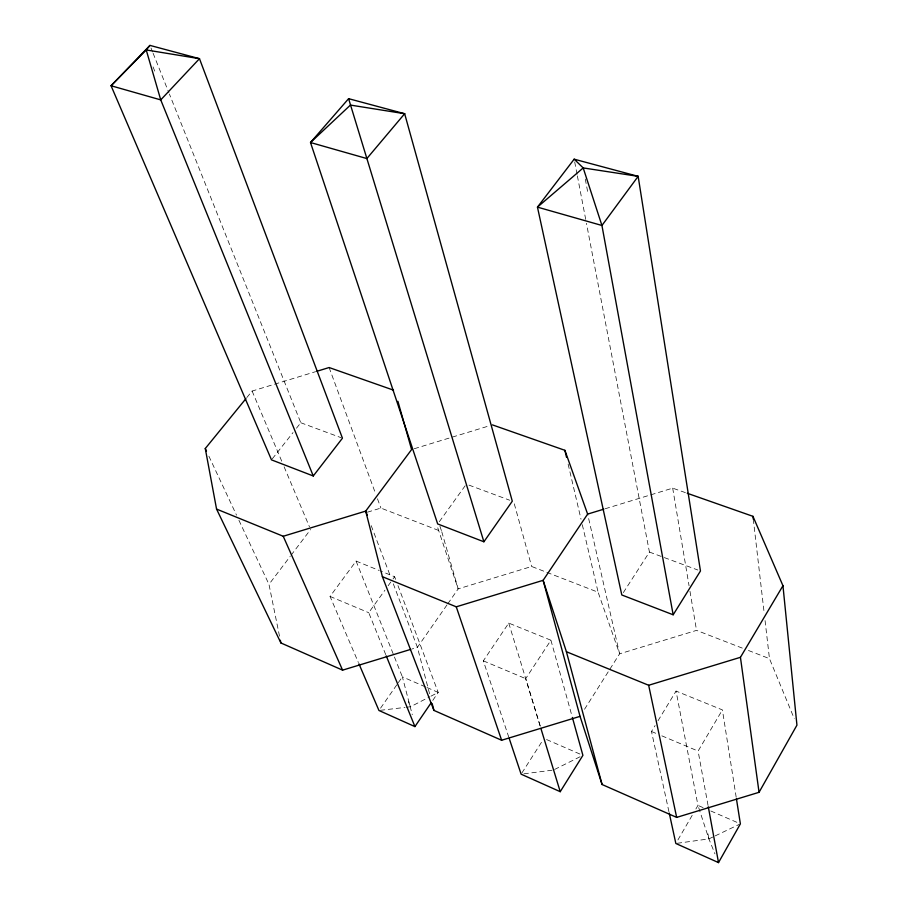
<?xml version="1.0" encoding="UTF-8"?>
<svg xmlns="http://www.w3.org/2000/svg" width="908" height="908" viewBox="0 0 908 908"><rect width="100%" height="100%" fill="white"/><g stroke="black" fill="none" stroke-linecap="round" stroke-linejoin="round"><path stroke-width="0.68" stroke-dasharray="4.54 3.41" d="M677.924 839.923L692.429 814.919M695.891 808.971L697.957 805.396L676.063 691.079L722.393 709.897L736.218 797.44M708.047 805.441L698.104 751.075L722.393 709.897M668.935 811.684L651.49 731.496L655.111 725.549M657.994 720.793L676.063 691.079M584.525 709.273L609.155 670.342M609.904 669.162L619.596 653.828L696.538 630.379L743.175 648.448M521.884 772.98L542.451 740.803M623.342 592.595L649.436 552.064L586.443 223.266M540.078 725.742L525.687 678.639L550.918 640.231L508.752 623.104L483.328 660.842L508.673 736.842M432.776 700.397L438.212 692.418L397.602 584.627M380.566 708.161L397.522 683.792M398.328 682.634L402.369 676.835L356.095 561.087L330.047 596.442L358.388 662.534M446.986 604.932L417.408 647.336L412.062 648.97M447.78 603.786L458.177 588.883L531.645 566.479L598.111 592.232L619.596 653.828L587.635 514.098M385.718 654.589L368.727 612.684L384.913 590.223M388.159 585.728L392.199 580.11M393.016 578.986L394.628 576.739L380.497 570.996M439.324 521.691L465.498 485.281M279.505 636.145L268.972 584.355L290.219 556.377M291.059 555.253L310.604 529.523M272.343 458.767L293.034 432.571M296.485 428.201L300.798 422.742L169.41 94.046M246.817 397.568L252.118 391.064L315.609 371.667M406.375 707.264L410.495 706.776L429.779 696.788M430.982 696.164L438.212 692.418L426.692 687.413M554.629 769.439L580.439 756.58M677.232 843.294L708.898 838.89L713.938 836.484M715.198 835.882L739.123 824.453M414.286 448.722L489.73 425.693M367.377 512.191L380.895 508.071L441.742 531.645L458.177 588.883L437.123 525.914M605.182 508.752L672.692 488.152L687.242 493.271M523.927 773.809L551.996 770.234M380.327 710.317L405.002 707.423M300.798 422.742L341.136 437.701M468.948 485.11L509.672 500.217M649.436 552.064L697.843 570.02M748.43 650.48L769.473 658.64L794.25 718.648M356.095 561.087L379.215 570.474M330.047 596.442L368.727 612.684M483.328 660.842L525.687 678.639M651.49 731.496L656.677 733.675M661.853 735.843L698.104 751.075M425.409 686.857L402.369 676.835L412.266 714.71M546.571 739.543L581.608 754.786M703.098 807.632L697.957 805.396L708.898 838.89L714.971 853.872M710.816 810.992L739.101 823.284M208.885 456.202L236.523 515.154M238.929 520.284L268.972 584.355M252.118 391.064L281.911 461.593M284.125 466.826L309.503 526.912M153.055 66.897L155.154 72.118M408.418 701.634L410.495 706.776M151.012 48.033L152.589 51.972M153.112 53.288L168.877 92.73M371.213 525.653L390.792 577.238M393.312 583.844L417.408 647.336L429.632 693.962M394.628 576.739L395.627 579.372M329.116 367.536L375.526 493.487M377.478 498.787L380.895 508.071M439.949 526.265L441.742 531.645M508.752 623.104L540.249 726.207M550.918 640.231L571.995 716.072M514.291 503.849L531.645 566.479M568.113 464.09L581.018 519.206M582.312 524.722L598.111 592.232M574.696 161.964L577.102 174.506M577.375 175.902L586.182 221.881M585.285 179.069L587.635 191.611M707.956 833.873L708.898 838.89M672.692 488.152L689.058 585.762M689.989 591.335L696.538 630.379M753.288 519.16L764.241 613.547M765.058 620.595L769.473 658.64"/><path stroke-width="1.36" d="M669.241 813.069L675.847 843.487L718.512 862.6L740.383 823.851L736.433 798.836M603.831 509.161L587.635 514.098L543.12 580.326L580.053 716.355L602.072 784.512L676.664 817.393L759.054 792.309L796.94 725.163L782.957 585.728L752.959 516.334L687.242 493.271M759.054 792.309L740.44 657.313L782.957 585.728M509.116 738.17L521.113 774.172L560.225 791.685L582.902 755.354L572.369 717.433M673.168 614.784L700.465 570.996L638.154 176.345L574.162 159.184L537.457 207.126L621.81 594.978L673.168 614.784L601.936 225.479L583.197 167.923L574.162 159.184M358.944 663.827L378.954 710.487L414.922 726.593L431.221 702.678M483.896 541.781L512.294 501.193L404.65 113.716L348.604 98.677L310.502 142.522L437.69 523.961L483.896 541.781L348.604 98.677M313.271 475.974L342.441 438.189L199.476 58.68L149.956 45.4L111.06 85.749L271.481 459.857L313.271 475.974L160.739 99.891L146.222 49.94L149.956 45.4M410.722 649.379L342.588 670.149L280.89 642.955L216.558 509.082L205.276 448.518L245.932 398.646M316.96 371.259L329.116 367.536L393.539 390.156M216.558 509.082L283.228 536.265L365.697 511.102L411.596 449.551L397.908 401.336M367.195 515.074L365.697 511.102L382.404 576.705L456.259 606.816L543.12 580.326L566.41 651.728L602.072 784.512M566.41 651.728L648.664 685.268L740.44 657.313M382.404 576.705L433.945 710.408L501.625 740.247L580.053 716.355M492.42 424.876L564.889 450.311L587.635 514.098M205.276 448.518L206.479 451.083M283.228 536.265L342.588 670.149M386.252 655.894L414.922 726.593M456.259 606.816L501.625 740.247M540.896 728.432L560.225 791.685M432.14 703.552L433.945 710.408M564.889 450.311L566.501 457.201M648.664 685.268L676.664 817.393M280.334 640.231L280.89 642.955M708.308 806.837L718.512 862.6M752.959 516.334L753.288 519.16M638.154 176.345L601.936 225.479L537.457 207.126L583.197 167.923L638.154 176.345M404.65 113.716L366.855 158.559L310.502 142.522L350.431 105.078L404.65 113.716M199.476 58.68L160.739 99.891L111.06 85.749L146.222 49.94L199.476 58.68"/></g></svg>
